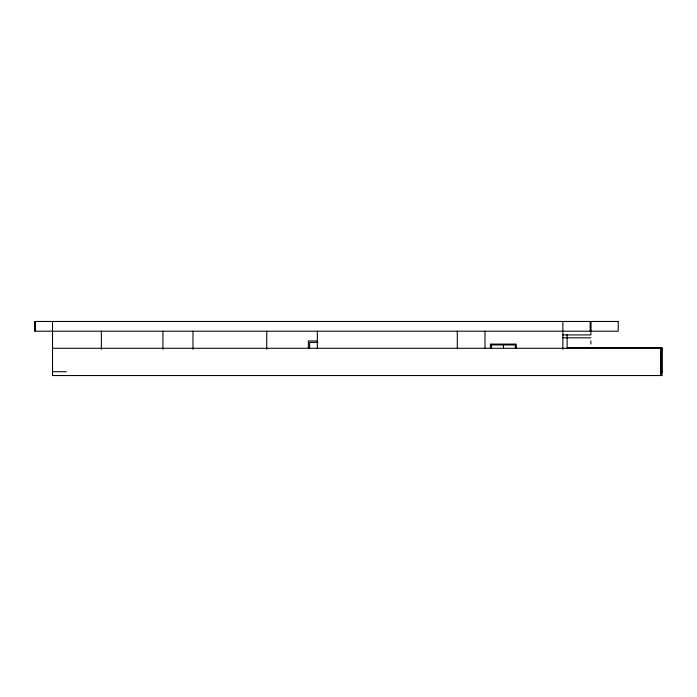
<?xml version="1.0" encoding="UTF-8"?>
<svg xmlns="http://www.w3.org/2000/svg" width="697" height="697" viewBox="0 0 697 697"><rect width="100%" height="100%" fill="white"/><g stroke="black" fill="none" stroke-linecap="round" stroke-linejoin="round"><path stroke-width="1.05" d="M567.114 348.413L567.114 334.464M661.984 372.233L661.984 347.62L567.393 347.62M562.862 334.926L590.89 334.926L590.89 321.456M562.862 337.827L590.89 337.827M316.961 340.964L308.344 340.964L308.344 348.326M317.945 342.419L309.599 342.419L309.599 348.761M52.519 348.282L661.984 348.282M52.519 371.71L66.424 371.71M661.845 348.282L661.845 372.12M661.322 348.282L661.322 373.566M660.608 348.282L660.608 375.544L661.984 371.71L662.15 375.544L52.519 375.544L52.519 321.474M590.89 340.938L590.89 344.048M590.629 321.474L590.629 331.197M590.167 321.456L590.167 331.197M562.862 321.474L562.862 349.275M516.277 348.404L516.277 344.091L490.366 344.091L490.366 348.404M515.379 348.526L515.379 344.963L491.551 344.963L491.551 348.526M503.469 344.963L503.469 348.526M484.999 331.197L484.999 348.474M457.302 331.197L457.302 348.474M317.353 331.197L317.353 348.474M266.759 331.197L266.724 349.319M192.973 331.197L192.973 349.319M162.924 331.197L162.924 349.319M101.379 331.197L101.379 349.319M35.111 321.474L35.111 331.197M618.213 321.456L34.85 321.474L34.85 331.197L618.213 331.197L618.213 321.456"/></g></svg>
